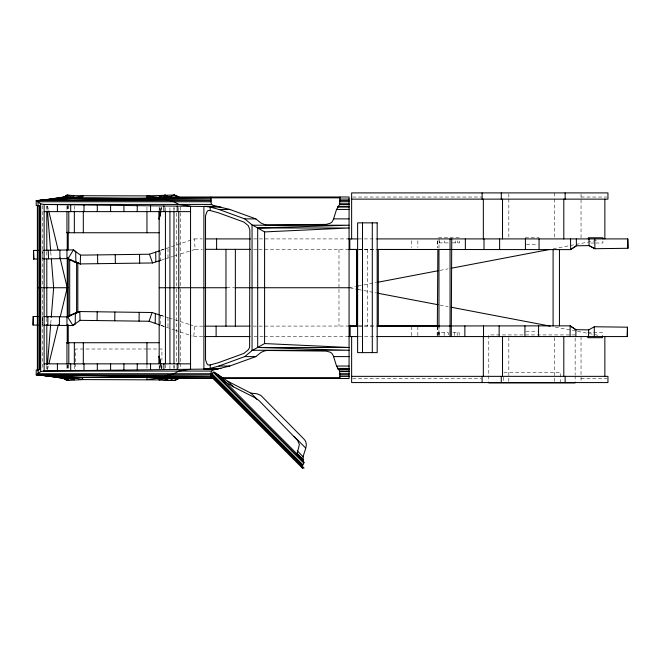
<?xml version="1.0" encoding="UTF-8"?>
<svg xmlns="http://www.w3.org/2000/svg" width="661" height="661" viewBox="0 0 661 661"><rect width="100%" height="100%" fill="white"/><g stroke="black" fill="none" stroke-linecap="round" stroke-linejoin="round"><path stroke-width="0.5" stroke-dasharray="3.31 2.48" d="M42.188 258.914L42.23 250.321M167.985 257.84L167.993 247.71M411.431 335.606L411.431 326.964M417.851 335.606L417.851 326.005M438.598 335.565L438.598 332.582L448.265 332.582L448.265 335.565M438.962 326.005L438.962 335.606L438.962 327.311M457.189 335.565L457.189 332.582M437.136 335.598L437.252 326.922M437.243 335.598L437.359 326.922M159.326 209.95L159.367 207.893M47.047 369.433L47.377 365.343M50.757 323.477L51.17 318.371M189.715 324.592L194.731 326.162L193.756 336.565L191.723 335.904M160.64 210.429L161.127 207.504M160.573 211.066L161.276 207M161.127 210.405L161.78 207.48M47.518 369.499L48.476 365.516M164.473 248.941L160.4 250.345L160.375 260.31L164.473 258.98M160.507 250.436L194.243 238.91L195.218 249.304L178.42 254.65M159.879 260.616L172.637 256.534M173.513 256.22L177.545 254.964M349.074 287.742L355.147 286.585M358.179 286.006L376.373 282.528M440.069 270.374L448.15 268.829M553.29 248.759L596.767 240.455M352.66 197.028L482.1 197.028M581.036 197.028L606.955 197.028M438.474 237.786L459.643 237.786M525.297 237.786L539.029 237.786M194.136 238.91L202.373 238.91M253.518 238.91L348.24 238.91M358.419 238.91L376.332 238.918M439.094 242.893L448.786 242.893M452.43 242.893L459.643 242.893L459.643 240.901M590.876 243.017L595.123 243.017M595.726 243.017L602.898 243.017L602.898 239.935M526.338 244.248L538.029 244.248M195.218 249.304L202.39 249.313M358.749 249.47L378.299 249.47M226.822 287.742L234.011 287.742M358.749 326.005L378.299 326.005M202.927 326.154L194.731 326.162M253.163 326.113L347.926 326.038M358.601 326.03L375.993 326.013M525.85 331.227L537.542 331.219M587.827 332.45L602.411 332.45L602.411 335.54M452.859 332.582L459.155 332.582L459.155 335.565M575.144 334.929L488.785 334.929L488.785 374.737M193.64 336.565L202.902 336.565M254.055 336.565L263.417 336.565M264.342 336.565L347.752 336.565M358.749 336.565L376.44 336.565M147.155 349.008L75.577 349.008L75.577 362.377M147.61 349.008L161.937 349.008L161.937 360.319M503.922 372.44L560.578 372.44L560.578 381.951M352.66 378.447L481.076 378.447M581.036 378.447L606.955 378.447M253.65 249.354L257.922 249.362M258.798 249.362L348.273 249.437M358.559 249.445L376.109 249.461M350.09 287.932L356.155 289.088M358.179 289.477L376.373 292.947M440.069 305.109L448.15 306.654M555.314 327.112L576.549 331.161M577.557 331.351L598.783 335.408M160.259 315.173L164.3 316.429M165.167 316.743L168.225 317.685M169.092 317.999L188.839 324.278M160.301 315.148L164.473 316.495M160.987 325.369L174.545 329.979M175.388 330.31L179.346 331.624M180.197 331.954L190.872 335.581M161.21 325.41L164.473 326.542M47.518 205.976L48.476 209.967M161.127 365.07L162.003 368.978M160.747 365.426L161.276 368.474M160.64 365.054L161.292 368.954M47.047 206.05L47.46 211.156M50.757 251.998L51.252 258.129M159.326 365.533L159.384 368.615M437.747 240.835L437.838 247.586M437.632 240.835L437.722 247.586M160.375 315.173L160.392 324.138M457.676 240.901L457.676 242.893M167.985 317.644L167.993 327.773M581.036 193.921L581.036 238.918M581.036 336.565L581.036 381.554M575.144 337.994L575.144 374.737M575.144 375.762L575.144 381.884M554.306 192.905L554.306 198.011M554.306 199.035L554.306 237.894M554.306 337.589L554.306 382.579M508.83 193.921L508.83 198.011M508.83 199.035L508.83 237.894M508.83 337.589L508.83 381.554M503.352 377.191L503.352 381.951M488.785 375.762L488.785 381.884M455.189 240.901L455.189 242.893M454.702 332.582L454.702 335.565M444.655 240.901L444.655 242.893M444.167 332.582L444.167 335.565M439.697 240.901L439.697 242.893M439.21 332.582L439.21 335.565M439.094 238.91L438.962 248.156M417.851 240.827L417.851 247.553M411.431 240.827L411.431 247.553M367.318 249.47L367.318 326.005M338.986 249.428L338.986 288.246M338.986 289.27L338.986 326.047M180.585 207.025L180.585 286.717M180.585 288.758L180.585 362.327M180.585 363.352L180.585 368.458M178.776 207.513L178.776 210.595M178.776 364.889L178.776 369.003M176.264 213.098L176.264 286.717M176.264 288.766L176.264 362.385M174.05 207.364L174.05 209.43M174.05 365.021L174.05 368.111M173.983 207.893L173.983 209.942M173.983 365.541L173.983 368.615M169.927 207.752L169.927 209.801M169.927 365.682L169.927 368.755M165.432 207.686L165.432 209.735M165.432 364.715L165.432 368.821M161.937 365.459L161.937 368.541M159.169 206.893L159.169 209.967M159.169 365.508L159.169 368.59M146.949 207.166L146.949 210.231M146.949 365.244L146.949 368.317M75.577 363.401L75.577 369.573M74.338 205.992L74.338 211.14M74.338 365.376L74.338 369.491M68.802 205.447L68.802 210.504M68.802 364.979L68.802 369.02M67.967 205.571L67.967 210.702M67.967 364.773L67.967 368.888M67.24 205.455L67.24 210.595M67.24 364.88L67.24 368.995M66.951 206.215L66.951 210.305M66.951 365.178L66.951 369.259M46.799 206.05L46.799 211.156M46.799 251.998L46.799 258.129M46.799 318.371L46.799 322.461M46.799 365.343L46.799 369.433M42.42 205.695L42.42 286.717M42.42 288.766L42.42 369.78M42.23 325.162L42.221 316.561L42.213 325.162"/><path stroke-width="0.99" d="M67.786 324.419L67.786 342.762L66.951 342.753M67.786 317.288L67.786 258.195M349.834 326.005L349.834 336.565L349.834 326.005L358.031 326.005M356.552 326.03L356.552 249.445M450.058 336.565L450.058 238.91M437.342 325.964L437.863 249.511L378.1 249.461M451.744 238.91L451.256 336.565M588.571 336.565L588.645 329.872L575.83 329.699L570.079 325.848L575.938 329.699L575.847 336.565M594.28 336.565L594.289 326.749L627.463 327.187L627.339 336.565L376.803 336.565M33.05 325.038L33.273 316.445L33.05 325.038L38.074 325.105M75.23 323.882L75.371 313.504L79.807 311.554L80.022 320.337L72.842 325.567L75.114 323.882M77.924 312.331L79.7 311.554L152.063 312.513L149.072 321.246L139.058 321.122L139.174 312.339M216.114 336.565L216.139 326.146M464.848 336.565L464.873 325.939M483.505 336.565L483.538 325.923M499.121 336.565L499.154 325.914M524.917 336.565L524.95 325.89M538.558 336.565L538.583 325.881M570.046 336.565L570.195 325.848L449.397 325.956M627.223 336.565L627.463 327.187M159.309 210.975L159.169 219.196L160.912 211.388M80.295 263.921L80.51 255.138L73.33 249.899L75.718 251.593L75.858 261.971L80.295 263.921L77.519 262.748M47.46 364.327L50.674 324.501M51.252 317.354L53.648 287.742L51.335 259.145M302.391 468.095L302.143 466.625L303.969 462.584C300.003 454.751 310.877 446.068 303.837 438.954L260.897 395.46L257.063 393.807L250.899 393.138L227.921 381.347L214.866 372.424L213.726 372.135L211.85 373.572L211.198 375.465L211.437 376.935L302.391 468.095L304.11 468.095L301.928 465.914M303.052 459.907L297.062 453.9L299.383 444.539L297.59 440.35L259.005 400.549L254.386 397.41L233.383 386.825L225.583 382.116L303.118 460.081M339.985 196.995L339.605 204.423L336.54 209.438L333.334 219.675L331.797 222.228L330.12 223.294L326.154 224.385L267.292 224.996L264.995 224.732L260.988 223.071L255.857 218.882L229.747 209.438L213.106 205.422L211.694 204.423L211.057 202.944L210.892 196.995M160.474 211.404L159.169 219.196L160.573 211.066M37.38 369.986L37.38 205.497M62.316 377.819L66.951 380.48L83.311 379.579L159.169 379.877L159.541 377.869L168.836 374.911M210.892 378.48L211.057 372.531L211.694 371.061L213.106 370.053L229.747 366.037L255.857 356.601L260.988 352.412L264.995 350.751L267.292 350.487L326.154 351.09L330.12 352.181L331.797 353.247L333.334 355.808L336.54 366.037L339.605 371.061L339.985 378.48M225.525 382.265L218.7 375.357M48.964 363.517L58.342 324.634M60.267 316.652L67.24 287.742L60.027 257.831M48.278 250.238L48.501 258.831L68.124 258.575L73.437 249.899L43.477 250.304M66.951 380.48L67.447 379.728M178.858 378.497L174.397 380.48L165.002 380.48L159.169 379.877L163.746 376.795L36.983 374.911C80.948 379.612 125.276 375.456 169.249 378.48L213.247 378.48M61.349 197.994L64.257 196.995L66.951 195.003L74.338 195.697L66.026 197.358L38.115 200.572L72.173 197.779L74.338 195.697L146.949 195.904L174.397 195.003L179.726 197.408M36.215 374.911L40.668 371.622L44.122 371.019L203.894 369.119L210.173 368.425L218.89 366.037L244.744 356.601L252.048 350.578L264.59 343.563L349.074 347.479L257.691 347.479L257.691 227.995L252.048 224.897L244.744 218.882L218.89 209.438L210.173 207.058L205.538 206.496L44.122 204.464L40.668 203.852L36.215 200.572L36.215 205.497L38.478 205.497L39.478 206.339L40.238 208.884L40.238 366.599L39.478 369.135L38.478 369.986L36.215 369.986L36.215 374.911L211.057 374.911M594.768 238.91L594.883 248.718L589.133 245.603L576.318 245.776L570.567 249.618L576.425 245.776L576.334 238.91M159.169 379.877L168.324 378.315L165.002 380.48L169.249 378.48L174.05 380.48L178.321 378.48L176.264 379.761M67.356 195.003L64.257 196.995L50.36 199.275M594.396 326.749L588.645 329.872M164.473 380.364L168.324 378.315M174.397 380.48L178.321 378.48M70.901 259.823L69.686 259.823L69.686 315.429L76.61 312.389L77.824 312.389L77.824 262.863L68.124 258.575M76.982 312.76L67.521 316.9L70.958 315.388L69.686 315.429M67.447 195.747L64.257 196.995L39.594 200.572L66.026 197.358L81.625 198.003L211.057 199.085L36.983 200.572C80.948 195.871 125.276 200.019 169.249 196.995L349.074 196.995L349.074 378.48L223.55 378.48M159.665 250.759L149.452 254.221L152.551 262.962L80.188 263.921M159.879 260.616L152.551 262.962M169.927 374.911L173.983 373.729L178.776 371.061L190.55 369.251L190.55 206.232L178.776 204.423L173.983 201.754L169.927 200.572M210.173 364.946L218.444 362.682L243.967 353.362L248.305 349.785L249.61 347.463L249.841 229.739L248.305 225.69L243.967 222.113L218.444 212.801L210.173 210.537L208.033 210.537L206.843 211.958L205.538 215.767L205.538 359.716L206.843 363.517L208.033 364.946L210.173 364.946L210.173 368.425L220.948 368.425M356.155 286.387L358.179 286.006M377.381 282.338L438.045 270.754M451.182 268.25L549.25 249.528M72.173 197.779L83.311 195.904L81.625 198.003L38.115 200.572L75.313 197.854M42.42 200.572L44.403 200.25M46.394 199.919L48.377 199.597M211.057 377.629L162.854 377.629L146.949 379.579L147.048 377.472L163.746 376.795M36.983 374.911L211.057 376.398L81.625 377.472L64.257 378.48L40.577 375.051M264.59 231.912L349.074 227.995L257.691 227.995L264.59 231.912L264.59 343.563M159.541 377.869L162.763 377.72M257.691 227.995L349.074 225.219L252.932 225.219M36.983 200.572L163.746 198.68L168.836 200.572M33.537 250.428L33.761 259.029L33.537 250.428L38.454 250.37M149.568 254.221L80.51 255.138M589.058 238.91L589.025 245.603L594.776 248.718L627.95 248.28L627.826 238.91L376.803 238.91M33.653 259.029L37.694 258.98M43.477 258.897L48.501 258.831M66.951 232.73L67.786 232.722L67.786 250.04M159.169 342.729L66.951 342.737L66.951 364.161M339.828 197.829L162.854 197.854L146.949 195.904L147.048 198.003L163.746 198.68L159.169 195.606L159.541 197.614L163.746 198.68M339.985 199.085L349.074 199.085M351.635 199.135L607.955 199.135L607.955 192.905L351.635 192.905L351.635 238.918M36.215 200.572L211.057 200.572M339.985 200.572L349.074 200.572M211.057 201.754L38.065 201.754L38.065 205.497M339.985 201.754L349.074 201.754M339.754 203.852L349.074 203.852M43.51 204.423L211.694 204.423M339.605 204.423L349.074 204.423M217.634 206.356L203.894 206.356L203.894 369.119L217.634 369.119M338.011 206.356L349.074 206.356M205.538 206.496L218.32 206.496M337.895 206.496L349.074 206.496M220.948 207.058L210.173 207.058L210.173 210.537M337.581 207.058L349.074 207.058M218.89 209.438L229.747 209.438M336.54 209.438L349.074 209.438M44.122 211.627L190.55 211.627M244.744 218.882L255.857 218.882M333.45 218.882L349.074 218.882M66.951 211.313L66.951 232.746L159.169 232.755M205.307 238.91L250.544 238.91M348.24 238.91L358.031 238.91M627.95 248.28L627.71 238.91M216.626 249.329L216.601 238.91M358.031 249.47L349.809 249.47L349.809 238.91M377.538 249.47L450.058 249.47M465.369 249.536L465.336 238.91M484.026 249.552L484.001 238.91M499.642 249.561L499.617 238.91M525.437 249.585L525.404 238.91M539.07 249.594L539.046 238.91M59.862 250.081L59.977 258.682M155.707 252.081L155.839 261.872M139.545 254.353L139.661 263.128M115.237 254.675L115.353 263.45M97.572 254.915L97.688 263.689M74.569 261.971L75.858 261.971M69.686 259.823L76.61 262.863L77.824 262.863M37.487 287.742L39.594 287.742M40.238 287.742L67.967 287.742M159.169 287.742L226.822 287.742M235.043 287.742L349.074 287.742M97.2 311.785L97.084 320.56M114.865 312.017L114.75 320.792M152.063 312.513L159.384 314.859M74.082 313.504L75.371 313.504M155.352 313.603L155.219 323.394M47.906 316.644L47.79 325.237M59.49 316.793L59.374 325.394M80.022 320.337L139.165 321.122M149.072 321.246L160.02 325.038M377.538 326.005L450.058 326.005M204.869 326.154L250.081 326.121M348.744 326.038L356.866 326.03L356.866 249.445L348.744 249.437M377.613 326.013L439.375 325.964M204.819 336.565L250.048 336.565M348.669 336.565L358.031 336.565M252.932 350.264L349.074 350.264L257.691 347.479M244.744 356.601L255.857 356.601M333.45 356.601L349.074 356.601M44.122 363.847L190.55 363.847M218.89 366.037L229.747 366.037M336.54 366.037L349.074 366.037M337.581 368.425L349.074 368.425M205.538 368.987L218.32 368.987M337.895 368.987L349.074 368.987M338.011 369.119L349.074 369.119M43.51 371.061L211.694 371.061M339.605 371.061L349.074 371.061M339.754 371.622L349.074 371.622M211.057 373.729L38.065 373.729L38.065 369.986M339.985 373.729L349.074 373.729M339.985 374.911L349.074 374.911M339.985 376.398L349.074 376.398M351.635 376.349L607.955 376.349L607.955 382.579L351.635 382.579L351.635 336.565M210.38 377.654L212.437 377.654M220.658 377.654L339.828 377.654M488.785 382.901L575.144 382.901M205.356 249.321L250.569 249.354M449.885 249.519L570.683 249.618L570.542 238.91M33.166 316.445L38.189 316.512M43.973 316.586L67.637 316.9L72.95 325.567L43.857 325.187M159.541 197.614L162.763 197.755M75.313 377.629L38.115 374.911L66.026 378.117L74.338 379.786L72.173 377.704L38.115 374.911L81.625 377.472L83.311 379.579L72.173 377.704M41.626 375.159L66.026 378.117L68.802 380.149L64.257 378.48L43.411 375.068M159.169 195.606L168.324 197.16L165.002 195.003L169.249 196.995L174.05 195.003L178.321 196.995L176.264 195.714M356.155 289.088L358.179 289.477M377.381 293.145L438.045 304.721M451.182 307.233L550.258 326.146M66.645 379.422L64.257 378.48L67.356 380.48M174.397 195.003L178.321 196.995M164.473 195.119L168.324 197.16M250.899 393.138L256.898 399.153M293.988 436.334L305.638 448.001M227.921 381.347L233.383 386.825M297.392 450.976L303.259 456.867M220.741 376.811L226.508 382.595M297.053 453.306L303.019 459.288M218.196 374.969L225.864 382.653M213.726 372.135L303.969 462.584M213.255 372.358L303.763 463.088M211.85 373.572L302.804 464.741M211.561 374.407L302.515 465.567M211.198 375.465L302.143 466.625M48.724 210.966L58.102 249.85M160.912 364.095L159.169 356.279L159.293 363.476M160.4 363.393L159.169 356.279L160.474 364.079M47.46 211.156L50.674 250.982M40.313 316.536L40.321 325.138M604.856 199.135L604.856 238.918M604.856 336.565L604.856 376.349M602.898 238.91L602.898 237.786L588.323 237.786L588.323 238.91M602.411 335.945L602.411 337.688L587.827 337.688L587.827 336.565M565.138 192.905L565.138 199.135M565.138 376.349L565.138 382.579M563.808 199.135L563.808 238.918M563.808 336.565L563.808 376.349M559.446 249.61L559.446 325.856M553.092 249.61L553.092 325.865M502.517 199.135L502.517 238.918M502.517 336.565L502.517 376.349M501.278 192.905L501.278 199.135M501.278 376.349L501.278 382.579M483.34 199.135L483.34 238.918M483.34 336.565L483.34 376.349M482.1 192.905L482.1 199.135M482.1 376.349L482.1 382.579M438.962 249.189L438.962 326.286M378.299 249.47L378.299 326.005M372.292 222.864L372.292 352.619M362.509 222.864L362.509 352.619M252.048 224.897L252.048 350.578M235.349 249.346L235.349 326.129M225.971 249.337L225.971 326.137M178.776 211.619L178.776 363.856M177.222 206.1L177.222 211.627M177.222 363.847L177.222 369.383M173.983 210.966L173.983 363.492M169.927 210.826L169.927 363.624M165.432 210.76L165.432 363.69M163.887 205.959L163.887 211.627M163.887 363.847L163.887 369.516M159.169 210.991L159.169 363.459M150.559 205.819L150.559 211.627M150.559 363.847L150.559 369.664M146.949 211.256L146.949 232.755M146.949 342.72L146.949 364.219M137.24 205.67L137.24 211.627M137.24 363.847L137.24 369.813M123.921 205.513L123.921 211.627M123.921 363.847L123.921 369.962M110.61 205.356L110.61 211.627M110.61 363.847L110.61 370.127M97.299 205.183L97.299 211.627M97.299 363.847L97.299 370.292M83.997 205.017L83.997 211.627M83.997 363.847L83.997 370.466M83.311 211.256L83.311 232.755M83.311 342.72L83.311 364.219M76.61 262.863L76.61 312.389M74.338 211.14L74.338 232.755M74.338 342.729L74.338 364.343M70.702 204.836L70.702 211.627M70.702 363.847L70.702 370.647M68.802 211.512L68.802 232.746M68.802 342.729L68.802 363.963M67.967 232.275L67.967 249.734M67.967 257.955L67.967 316.503M67.967 324.716L67.967 343.208M67.24 232.201L67.24 249.684M67.24 257.914L67.24 316.536M67.24 324.766L67.24 343.282M66.951 249.99L66.951 258.591M66.951 316.892L66.951 325.493M57.408 204.654L57.408 211.627M57.408 363.847L57.408 370.829M46.799 211.156L46.799 250.982M46.799 259.145L46.799 317.354M46.799 324.501L46.799 364.327M44.122 204.464L44.122 371.019M40.668 203.852L40.668 371.622M39.594 205.695L39.594 369.78M38.115 205.695L38.115 370.804M40.288 250.345L40.288 258.938L40.321 250.345M68.802 195.334L66.026 197.358L64.257 196.995L68.802 195.334M377.183 222.864L357.618 222.864L357.618 352.619L377.183 352.619L377.183 222.864"/></g></svg>
